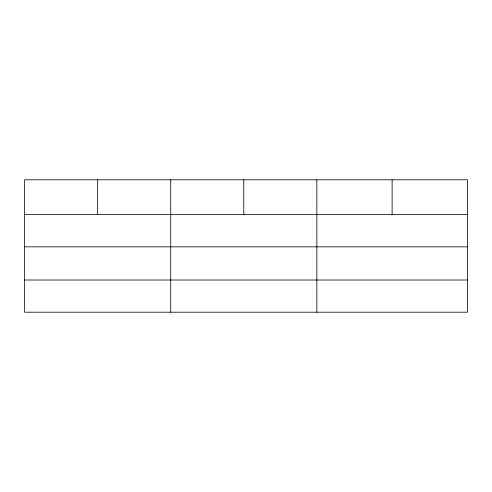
<?xml version="1.0" encoding="UTF-8"?>
<svg xmlns="http://www.w3.org/2000/svg" width="492" height="492" viewBox="0 0 492 492"><rect width="100%" height="100%" fill="white"/><g stroke="black" fill="none" stroke-linecap="round" stroke-linejoin="round"><path stroke-width="0.74" d="M467.4 246.836L467.4 179.795L24.6 179.795L24.6 312.205L467.4 312.205L467.4 246.836L24.6 246.836M24.6 214.635L467.4 214.635M24.6 280.01L467.4 280.01M392.124 179.795L392.124 214.635M316.848 179.795L316.848 312.205M243.786 179.795L243.786 214.635M170.724 179.795L170.724 312.205M97.662 179.795L97.662 214.635"/></g></svg>
